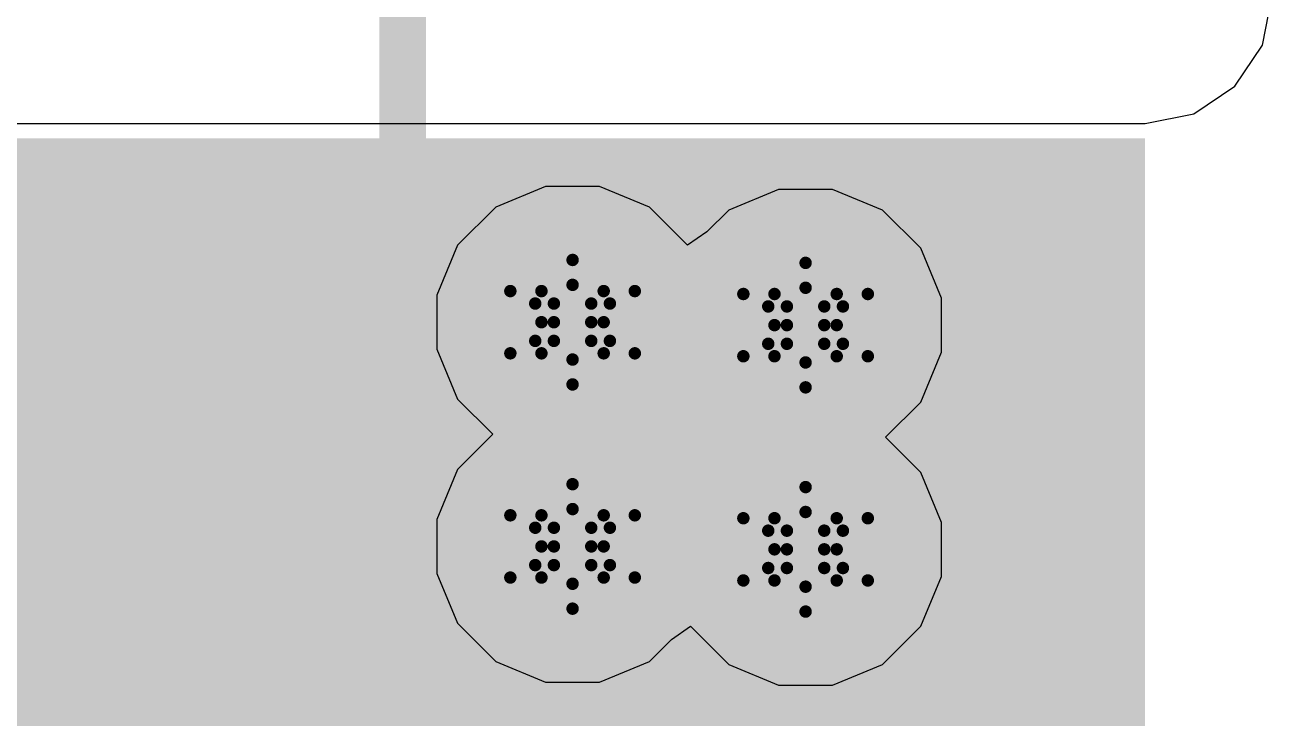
# Model space of a CAD drawing. Header units: inches. Extents: x -5 to 5328, y -4 to 5281.
# Drawn here: x 84.08 to 89.17, y 56.6 to 59.43 of the extents above; entities that cross this region are included whole.
import ezdxf

# ---------------------------------------------------------------- set-up
doc = ezdxf.new("R2010")
doc.units = ezdxf.units.IN
for name, color, linetype in [('Bottom Layer', 5, 'Continuous'), ('Bottom Solder', 6, 'Continuous'), ('Drill Drawing', 1, 'Continuous'), ('Layer 1', 16, 'Continuous'), ('Layer 2', 76, 'Continuous'), ('Top Layer', 1, 'Continuous'), ('Top Overlay', 2, 'Continuous'), ('Top Paste', 8, 'Continuous'), ('Top Solder', 216, 'Continuous'), ('Via Holes', 16, 'Continuous')]:
    doc.layers.add(name, color=color, linetype=linetype)

# ---------------------------------------------------------------- blocks, each defined once
blk = doc.blocks.new('C___1206_187')
at = {"layer": 'Top Layer'}
for points in [[(-2.032, 0.889), (-0.508, 0.889), (-0.508, -0.889), (-2.032, -0.889)], [(0.508, 0.889), (2.032, 0.889), (2.032, -0.889), (0.508, -0.889)]]:
    blk.add_hatch(color=1, dxfattribs=at).paths.add_polyline_path(points)
at = {"layer": 'Top Paste'}
for points in [[(-2.032, 0.889), (-0.508, 0.889), (-0.508, -0.889), (-2.032, -0.889)], [(0.508, 0.889), (2.032, 0.889), (2.032, -0.889), (0.508, -0.889)]]:
    blk.add_hatch(color=8, dxfattribs=at).paths.add_polyline_path(points)
at = {"layer": 'Top Solder'}
for points in [[(-2.1336, 0.9906), (-0.4064, 0.9906), (-0.4064, -0.9906), (-2.1336, -0.9906)], [(0.4064, 0.9906), (2.1336, 0.9906), (2.1336, -0.9906), (0.4064, -0.9906)]]:
    blk.add_hatch(color=216, dxfattribs=at).paths.add_polyline_path(points)
at = {"layer": 'Top Overlay'}
for points in [[(-2.1336, 0.9906, 0.127, 0.127, 0), (-2.1336, -0.9906, 0.127, 0.127, 0)], [(-2.1336, 0.9906, 0.127, 0.127, 0), (-0.6096, 0.9906, 0.127, 0.127, 0)], [(0.6096, 0.9906, 0.127, 0.127, 0), (2.1336, 0.9906, 0.127, 0.127, 0)], [(2.1336, 0.9906, 0.127, 0.127, 0), (2.1336, -0.9906, 0.127, 0.127, 0)], [(-2.1336, -0.9906, 0.127, 0.127, 0), (-0.6096, -0.9906, 0.127, 0.127, 0)], [(0.6096, -0.9906, 0.127, 0.127, 0), (2.1336, -0.9906, 0.127, 0.127, 0)]]:
    blk.add_lwpolyline(points, format="xyseb", dxfattribs=at)
for points in [[(-2.1654, 0.9906, 0.0635, 0.0635, 1), (-2.1019, 0.9906, 0.0635, 0.0635, 1)], [(-2.1654, 0.9906, 0.0635, 0.0635, 1), (-2.1019, 0.9906, 0.0635, 0.0635, 1)], [(-0.6413, 0.9906, 0.0635, 0.0635, 1), (-0.5778, 0.9906, 0.0635, 0.0635, 1)], [(0.5778, 0.9906, 0.0635, 0.0635, 1), (0.6413, 0.9906, 0.0635, 0.0635, 1)], [(2.1019, 0.9906, 0.0635, 0.0635, 1), (2.1654, 0.9906, 0.0635, 0.0635, 1)], [(2.1019, 0.9906, 0.0635, 0.0635, 1), (2.1654, 0.9906, 0.0635, 0.0635, 1)], [(-2.1654, -0.9906, 0.0635, 0.0635, 1), (-2.1019, -0.9906, 0.0635, 0.0635, 1)], [(-2.1654, -0.9906, 0.0635, 0.0635, 1), (-2.1019, -0.9906, 0.0635, 0.0635, 1)], [(-0.6413, -0.9906, 0.0635, 0.0635, 1), (-0.5778, -0.9906, 0.0635, 0.0635, 1)], [(0.5778, -0.9906, 0.0635, 0.0635, 1), (0.6413, -0.9906, 0.0635, 0.0635, 1)], [(2.1019, -0.9906, 0.0635, 0.0635, 1), (2.1654, -0.9906, 0.0635, 0.0635, 1)], [(2.1019, -0.9906, 0.0635, 0.0635, 1), (2.1654, -0.9906, 0.0635, 0.0635, 1)]]:
    blk.add_lwpolyline(points, format="xyseb", close=True, dxfattribs=at)

msp = doc.modelspace()

# ---------------------------------------------------------------- hatches: boundary and pattern name
at = {"layer": 'Bottom Layer'}
h = msp.add_hatch(color=5, dxfattribs=at)
edge = h.paths.add_edge_path()
edge.add_arc((86.3167, 58.2194), 0.3, 0, 360)
h = msp.add_hatch(color=5, dxfattribs=at)
edge = h.paths.add_edge_path()
edge.add_arc((87.2677, 58.2075), 0.3, 0, 360)
h = msp.add_hatch(color=5, dxfattribs=at)
edge = h.paths.add_edge_path()
edge.add_arc((86.3167, 57.3044), 0.3, 0, 360)
h = msp.add_hatch(color=5, dxfattribs=at)
edge = h.paths.add_edge_path()
edge.add_arc((87.2677, 57.2925), 0.3, 0, 360)
at = {"layer": 'Bottom Solder'}
h = msp.add_hatch(color=6, dxfattribs=at)
edge = h.paths.add_edge_path()
edge.add_arc((86.3167, 58.2194), 0.4016, 0, 360)
h = msp.add_hatch(color=6, dxfattribs=at)
edge = h.paths.add_edge_path()
edge.add_arc((87.2677, 58.2075), 0.4016, 0, 360)
h = msp.add_hatch(color=6, dxfattribs=at)
edge = h.paths.add_edge_path()
edge.add_arc((86.3167, 57.3044), 0.4016, 0, 360)
h = msp.add_hatch(color=6, dxfattribs=at)
edge = h.paths.add_edge_path()
edge.add_arc((87.2677, 57.2925), 0.4016, 0, 360)
at = {"layer": 'Layer 1'}
h = msp.add_hatch(color=16, dxfattribs=at)
edge = h.paths.add_edge_path()
edge.add_arc((86.3167, 58.2194), 0.3, 0, 360)
h = msp.add_hatch(color=16, dxfattribs=at)
edge = h.paths.add_edge_path()
edge.add_arc((87.2677, 58.2075), 0.3, 0, 360)
h = msp.add_hatch(color=16, dxfattribs=at)
edge = h.paths.add_edge_path()
edge.add_arc((86.3167, 57.3044), 0.3, 0, 360)
h = msp.add_hatch(color=16, dxfattribs=at)
edge = h.paths.add_edge_path()
edge.add_arc((87.2677, 57.2925), 0.3, 0, 360)
at = {"layer": 'Layer 2'}
h = msp.add_hatch(color=76, dxfattribs=at)
edge = h.paths.add_edge_path()
edge.add_arc((86.3167, 58.2194), 0.3, 0, 360)
h = msp.add_hatch(color=76, dxfattribs=at)
edge = h.paths.add_edge_path()
edge.add_arc((87.2677, 58.2075), 0.3, 0, 360)
h = msp.add_hatch(color=76, dxfattribs=at)
edge = h.paths.add_edge_path()
edge.add_arc((86.3167, 57.3044), 0.3, 0, 360)
h = msp.add_hatch(color=76, dxfattribs=at)
edge = h.paths.add_edge_path()
edge.add_arc((87.2677, 57.2925), 0.3, 0, 360)
at = {"layer": 'Top Layer'}
msp.add_hatch(color=1, dxfattribs=at).paths.add_polyline_path([(77.0992, 54.8522), (88.6535, 54.8522), (88.6535, 58.9691), (77.0992, 58.9691)])
h = msp.add_hatch(color=1, dxfattribs=at)
edge = h.paths.add_edge_path()
edge.add_arc((86.3167, 58.2194), 0.3, 0, 360)
h = msp.add_hatch(color=1, dxfattribs=at)
edge = h.paths.add_edge_path()
edge.add_arc((87.2677, 58.2075), 0.3, 0, 360)
h = msp.add_hatch(color=1, dxfattribs=at)
edge = h.paths.add_edge_path()
edge.add_arc((86.3167, 57.3044), 0.3, 0, 360)
h = msp.add_hatch(color=1, dxfattribs=at)
edge = h.paths.add_edge_path()
edge.add_arc((87.2677, 57.2925), 0.3, 0, 360)
at = {"layer": 'Top Solder'}
h = msp.add_hatch(color=216, dxfattribs=at)
edge = h.paths.add_edge_path()
edge.add_arc((86.3167, 58.2194), 0.4016, 0, 360)
h = msp.add_hatch(color=216, dxfattribs=at)
edge = h.paths.add_edge_path()
edge.add_arc((87.2677, 58.2075), 0.4016, 0, 360)
h = msp.add_hatch(color=216, dxfattribs=at)
edge = h.paths.add_edge_path()
edge.add_arc((86.3167, 57.3044), 0.4016, 0, 360)
h = msp.add_hatch(color=216, dxfattribs=at)
edge = h.paths.add_edge_path()
edge.add_arc((87.2677, 57.2925), 0.4016, 0, 360)
at = {"layer": 'Via Holes'}
h = msp.add_hatch(color=7, dxfattribs=at)
edge = h.paths.add_edge_path()
edge.add_arc((86.3167, 58.2194), 0.15, 0, 360)
h = msp.add_hatch(color=7, dxfattribs=at)
edge = h.paths.add_edge_path()
edge.add_arc((87.2677, 58.2075), 0.15, 0, 360)
h = msp.add_hatch(color=7, dxfattribs=at)
edge = h.paths.add_edge_path()
edge.add_arc((86.3167, 57.3044), 0.15, 0, 360)
h = msp.add_hatch(color=7, dxfattribs=at)
edge = h.paths.add_edge_path()
edge.add_arc((87.2677, 57.2925), 0.15, 0, 360)

# ---------------------------------------------------------------- linework, layer by layer
at = {"layer": 'Bottom Layer'}
for p, q in [((86.2065, 58.7734), (86.0029, 58.6891)), ((86.4269, 58.7734), (86.2065, 58.7734)), ((86.6305, 58.6891), (86.4269, 58.7734)), ((87.1575, 58.7615), (86.9539, 58.6771)), ((87.3779, 58.7615), (87.1575, 58.7615)), ((87.5815, 58.6771), (87.3779, 58.7615)), ((86.0029, 58.6891), (85.847, 58.5332)), ((86.7863, 58.5332), (86.6305, 58.6891)), ((86.9539, 58.6771), (86.8646, 58.5878)), ((87.7374, 58.5213), (87.5815, 58.6771)), ((86.8646, 58.5878), (86.7863, 58.5332)), ((85.847, 58.5332), (85.7627, 58.3296)), ((87.8217, 58.3177), (87.7374, 58.5213)), ((85.7627, 58.3296), (85.7627, 58.1092)), ((87.8217, 58.0973), (87.8217, 58.3177)), ((85.7627, 58.1092), (85.847, 57.9056)), ((87.7374, 57.8937), (87.8217, 58.0973)), ((85.847, 57.9056), (85.9907, 57.7619)), ((87.5937, 57.75), (87.7374, 57.8937)), ((85.9907, 57.7619), (85.847, 57.6182)), ((87.7374, 57.6063), (87.5937, 57.75)), ((85.847, 57.6182), (85.7627, 57.4146)), ((87.8217, 57.4027), (87.7374, 57.6063)), ((85.7627, 57.4146), (85.7627, 57.1942)), ((87.8217, 57.1823), (87.8217, 57.4027)), ((85.7627, 57.1942), (85.847, 56.9906)), ((87.7374, 56.9787), (87.8217, 57.1823)), ((85.847, 56.9906), (86.0029, 56.8347)), ((86.7199, 56.9241), (86.7981, 56.9787)), ((86.7981, 56.9787), (86.9539, 56.8228)), ((87.5815, 56.8228), (87.7374, 56.9787)), ((86.6305, 56.8347), (86.7199, 56.9241)), ((86.0029, 56.8347), (86.2065, 56.7504)), ((86.4269, 56.7504), (86.6305, 56.8347)), ((86.9539, 56.8228), (87.1575, 56.7385)), ((87.3779, 56.7385), (87.5815, 56.8228)), ((86.2065, 56.7504), (86.4269, 56.7504)), ((87.1575, 56.7385), (87.3779, 56.7385))]:
    msp.add_line(p, q, dxfattribs=at)
at = {"layer": 'Drill Drawing'}
for points in [[(86.1897, 58.3464, 0.0508, 0.0508, 0), (86.3167, 58.4734, 0.0508, 0.0508, 0)], [(86.3167, 58.4734, 0.0508, 0.0508, 0), (86.4437, 58.3464, 0.0508, 0.0508, 0)], [(87.1407, 58.3345, 0.0508, 0.0508, 0), (87.2677, 58.4615, 0.0508, 0.0508, 0)], [(87.2677, 58.4615, 0.0508, 0.0508, 0), (87.3947, 58.3345, 0.0508, 0.0508, 0)], [(86.2405, 58.2956, 0.0508, 0.0508, 0), (86.3167, 58.3718, 0.0508, 0.0508, 0)], [(86.3167, 58.3718, 0.0508, 0.0508, 0), (86.3929, 58.2956, 0.0508, 0.0508, 0)], [(87.1915, 58.2837, 0.0508, 0.0508, 0), (87.2677, 58.3599, 0.0508, 0.0508, 0)], [(87.2677, 58.3599, 0.0508, 0.0508, 0), (87.3439, 58.2837, 0.0508, 0.0508, 0)], [(86.0627, 58.3464, 0.0508, 0.0508, 0), (86.1897, 58.2194, 0.0508, 0.0508, 0)], [(86.0627, 58.3464, 0.0508, 0.0508, 0), (86.1897, 58.3464, 0.0508, 0.0508, 0)], [(86.4437, 58.3464, 0.0508, 0.0508, 0), (86.5707, 58.3464, 0.0508, 0.0508, 0)], [(86.4437, 58.2194, 0.0508, 0.0508, 0), (86.5707, 58.3464, 0.0508, 0.0508, 0)], [(87.0137, 58.3345, 0.0508, 0.0508, 0), (87.1407, 58.2075, 0.0508, 0.0508, 0)], [(87.0137, 58.3345, 0.0508, 0.0508, 0), (87.1407, 58.3345, 0.0508, 0.0508, 0)], [(87.3947, 58.3345, 0.0508, 0.0508, 0), (87.5217, 58.3345, 0.0508, 0.0508, 0)], [(87.3947, 58.2075, 0.0508, 0.0508, 0), (87.5217, 58.3345, 0.0508, 0.0508, 0)], [(86.1643, 58.2956, 0.0508, 0.0508, 0), (86.2405, 58.2194, 0.0508, 0.0508, 0)], [(86.1643, 58.2956, 0.0508, 0.0508, 0), (86.2405, 58.2956, 0.0508, 0.0508, 0)], [(86.3929, 58.2956, 0.0508, 0.0508, 0), (86.4691, 58.2956, 0.0508, 0.0508, 0)], [(86.3929, 58.2194, 0.0508, 0.0508, 0), (86.4691, 58.2956, 0.0508, 0.0508, 0)], [(87.1153, 58.2837, 0.0508, 0.0508, 0), (87.1915, 58.2075, 0.0508, 0.0508, 0)], [(87.1153, 58.2837, 0.0508, 0.0508, 0), (87.1915, 58.2837, 0.0508, 0.0508, 0)], [(87.3439, 58.2837, 0.0508, 0.0508, 0), (87.4201, 58.2837, 0.0508, 0.0508, 0)], [(87.3439, 58.2075, 0.0508, 0.0508, 0), (87.4201, 58.2837, 0.0508, 0.0508, 0)], [(86.0627, 58.0924, 0.0508, 0.0508, 0), (86.1897, 58.2194, 0.0508, 0.0508, 0)], [(86.1643, 58.1432, 0.0508, 0.0508, 0), (86.2405, 58.2194, 0.0508, 0.0508, 0)], [(86.3929, 58.2194, 0.0508, 0.0508, 0), (86.4691, 58.1432, 0.0508, 0.0508, 0)], [(86.4437, 58.2194, 0.0508, 0.0508, 0), (86.5707, 58.0924, 0.0508, 0.0508, 0)], [(87.0137, 58.0805, 0.0508, 0.0508, 0), (87.1407, 58.2075, 0.0508, 0.0508, 0)], [(87.1153, 58.1313, 0.0508, 0.0508, 0), (87.1915, 58.2075, 0.0508, 0.0508, 0)], [(87.3439, 58.2075, 0.0508, 0.0508, 0), (87.4201, 58.1313, 0.0508, 0.0508, 0)], [(87.3947, 58.2075, 0.0508, 0.0508, 0), (87.5217, 58.0805, 0.0508, 0.0508, 0)], [(86.1643, 58.1432, 0.0508, 0.0508, 0), (86.2405, 58.1432, 0.0508, 0.0508, 0)], [(86.2405, 58.1432, 0.0508, 0.0508, 0), (86.3167, 58.067, 0.0508, 0.0508, 0)], [(86.3167, 58.067, 0.0508, 0.0508, 0), (86.3929, 58.1432, 0.0508, 0.0508, 0)], [(86.3929, 58.1432, 0.0508, 0.0508, 0), (86.4691, 58.1432, 0.0508, 0.0508, 0)], [(87.1153, 58.1313, 0.0508, 0.0508, 0), (87.1915, 58.1313, 0.0508, 0.0508, 0)], [(87.1915, 58.1313, 0.0508, 0.0508, 0), (87.2677, 58.0551, 0.0508, 0.0508, 0)], [(87.2677, 58.0551, 0.0508, 0.0508, 0), (87.3439, 58.1313, 0.0508, 0.0508, 0)], [(87.3439, 58.1313, 0.0508, 0.0508, 0), (87.4201, 58.1313, 0.0508, 0.0508, 0)], [(86.0627, 58.0924, 0.0508, 0.0508, 0), (86.1897, 58.0924, 0.0508, 0.0508, 0)], [(86.1897, 58.0924, 0.0508, 0.0508, 0), (86.3167, 57.9654, 0.0508, 0.0508, 0)], [(86.3167, 57.9654, 0.0508, 0.0508, 0), (86.4437, 58.0924, 0.0508, 0.0508, 0)], [(86.4437, 58.0924, 0.0508, 0.0508, 0), (86.5707, 58.0924, 0.0508, 0.0508, 0)], [(87.0137, 58.0805, 0.0508, 0.0508, 0), (87.1407, 58.0805, 0.0508, 0.0508, 0)], [(87.1407, 58.0805, 0.0508, 0.0508, 0), (87.2677, 57.9535, 0.0508, 0.0508, 0)], [(87.2677, 57.9535, 0.0508, 0.0508, 0), (87.3947, 58.0805, 0.0508, 0.0508, 0)], [(87.3947, 58.0805, 0.0508, 0.0508, 0), (87.5217, 58.0805, 0.0508, 0.0508, 0)], [(86.1897, 57.4314, 0.0508, 0.0508, 0), (86.3167, 57.5584, 0.0508, 0.0508, 0)], [(86.3167, 57.5584, 0.0508, 0.0508, 0), (86.4437, 57.4314, 0.0508, 0.0508, 0)], [(87.1407, 57.4195, 0.0508, 0.0508, 0), (87.2677, 57.5465, 0.0508, 0.0508, 0)], [(87.2677, 57.5465, 0.0508, 0.0508, 0), (87.3947, 57.4195, 0.0508, 0.0508, 0)], [(86.2405, 57.3806, 0.0508, 0.0508, 0), (86.3167, 57.4568, 0.0508, 0.0508, 0)], [(86.3167, 57.4568, 0.0508, 0.0508, 0), (86.3929, 57.3806, 0.0508, 0.0508, 0)], [(87.1915, 57.3687, 0.0508, 0.0508, 0), (87.2677, 57.4449, 0.0508, 0.0508, 0)], [(87.2677, 57.4449, 0.0508, 0.0508, 0), (87.3439, 57.3687, 0.0508, 0.0508, 0)], [(86.0627, 57.4314, 0.0508, 0.0508, 0), (86.1897, 57.3044, 0.0508, 0.0508, 0)], [(86.0627, 57.4314, 0.0508, 0.0508, 0), (86.1897, 57.4314, 0.0508, 0.0508, 0)], [(86.4437, 57.4314, 0.0508, 0.0508, 0), (86.5707, 57.4314, 0.0508, 0.0508, 0)], [(86.4437, 57.3044, 0.0508, 0.0508, 0), (86.5707, 57.4314, 0.0508, 0.0508, 0)], [(87.0137, 57.4195, 0.0508, 0.0508, 0), (87.1407, 57.2925, 0.0508, 0.0508, 0)], [(87.0137, 57.4195, 0.0508, 0.0508, 0), (87.1407, 57.4195, 0.0508, 0.0508, 0)], [(87.3947, 57.4195, 0.0508, 0.0508, 0), (87.5217, 57.4195, 0.0508, 0.0508, 0)], [(87.3947, 57.2925, 0.0508, 0.0508, 0), (87.5217, 57.4195, 0.0508, 0.0508, 0)], [(86.1643, 57.3806, 0.0508, 0.0508, 0), (86.2405, 57.3044, 0.0508, 0.0508, 0)], [(86.1643, 57.3806, 0.0508, 0.0508, 0), (86.2405, 57.3806, 0.0508, 0.0508, 0)], [(86.3929, 57.3806, 0.0508, 0.0508, 0), (86.4691, 57.3806, 0.0508, 0.0508, 0)], [(86.3929, 57.3044, 0.0508, 0.0508, 0), (86.4691, 57.3806, 0.0508, 0.0508, 0)], [(87.1153, 57.3687, 0.0508, 0.0508, 0), (87.1915, 57.2925, 0.0508, 0.0508, 0)], [(87.1153, 57.3687, 0.0508, 0.0508, 0), (87.1915, 57.3687, 0.0508, 0.0508, 0)], [(87.3439, 57.3687, 0.0508, 0.0508, 0), (87.4201, 57.3687, 0.0508, 0.0508, 0)], [(87.3439, 57.2925, 0.0508, 0.0508, 0), (87.4201, 57.3687, 0.0508, 0.0508, 0)], [(86.0627, 57.1774, 0.0508, 0.0508, 0), (86.1897, 57.3044, 0.0508, 0.0508, 0)], [(86.1643, 57.2282, 0.0508, 0.0508, 0), (86.2405, 57.3044, 0.0508, 0.0508, 0)], [(86.3929, 57.3044, 0.0508, 0.0508, 0), (86.4691, 57.2282, 0.0508, 0.0508, 0)], [(86.4437, 57.3044, 0.0508, 0.0508, 0), (86.5707, 57.1774, 0.0508, 0.0508, 0)], [(87.0137, 57.1655, 0.0508, 0.0508, 0), (87.1407, 57.2925, 0.0508, 0.0508, 0)], [(87.1153, 57.2163, 0.0508, 0.0508, 0), (87.1915, 57.2925, 0.0508, 0.0508, 0)], [(87.3439, 57.2925, 0.0508, 0.0508, 0), (87.4201, 57.2163, 0.0508, 0.0508, 0)], [(87.3947, 57.2925, 0.0508, 0.0508, 0), (87.5217, 57.1655, 0.0508, 0.0508, 0)], [(86.1643, 57.2282, 0.0508, 0.0508, 0), (86.2405, 57.2282, 0.0508, 0.0508, 0)], [(86.2405, 57.2282, 0.0508, 0.0508, 0), (86.3167, 57.152, 0.0508, 0.0508, 0)], [(86.3167, 57.152, 0.0508, 0.0508, 0), (86.3929, 57.2282, 0.0508, 0.0508, 0)], [(86.3929, 57.2282, 0.0508, 0.0508, 0), (86.4691, 57.2282, 0.0508, 0.0508, 0)], [(87.1153, 57.2163, 0.0508, 0.0508, 0), (87.1915, 57.2163, 0.0508, 0.0508, 0)], [(87.1915, 57.2163, 0.0508, 0.0508, 0), (87.2677, 57.1401, 0.0508, 0.0508, 0)], [(87.2677, 57.1401, 0.0508, 0.0508, 0), (87.3439, 57.2163, 0.0508, 0.0508, 0)], [(87.3439, 57.2163, 0.0508, 0.0508, 0), (87.4201, 57.2163, 0.0508, 0.0508, 0)], [(86.0627, 57.1774, 0.0508, 0.0508, 0), (86.1897, 57.1774, 0.0508, 0.0508, 0)], [(86.1897, 57.1774, 0.0508, 0.0508, 0), (86.3167, 57.0504, 0.0508, 0.0508, 0)], [(86.3167, 57.0504, 0.0508, 0.0508, 0), (86.4437, 57.1774, 0.0508, 0.0508, 0)], [(86.4437, 57.1774, 0.0508, 0.0508, 0), (86.5707, 57.1774, 0.0508, 0.0508, 0)], [(87.0137, 57.1655, 0.0508, 0.0508, 0), (87.1407, 57.1655, 0.0508, 0.0508, 0)], [(87.1407, 57.1655, 0.0508, 0.0508, 0), (87.2677, 57.0385, 0.0508, 0.0508, 0)], [(87.2677, 57.0385, 0.0508, 0.0508, 0), (87.3947, 57.1655, 0.0508, 0.0508, 0)], [(87.3947, 57.1655, 0.0508, 0.0508, 0), (87.5217, 57.1655, 0.0508, 0.0508, 0)]]:
    msp.add_lwpolyline(points, format="xyseb", dxfattribs=at)
for points in [[(86.304, 58.4734, 0.0254, 0.0254, 1), (86.3294, 58.4734, 0.0254, 0.0254, 1)], [(86.304, 58.4734, 0.0254, 0.0254, 1), (86.3294, 58.4734, 0.0254, 0.0254, 1)], [(87.255, 58.4615, 0.0254, 0.0254, 1), (87.2804, 58.4615, 0.0254, 0.0254, 1)], [(87.255, 58.4615, 0.0254, 0.0254, 1), (87.2804, 58.4615, 0.0254, 0.0254, 1)], [(86.304, 58.3718, 0.0254, 0.0254, 1), (86.3294, 58.3718, 0.0254, 0.0254, 1)], [(86.304, 58.3718, 0.0254, 0.0254, 1), (86.3294, 58.3718, 0.0254, 0.0254, 1)], [(87.255, 58.3599, 0.0254, 0.0254, 1), (87.2804, 58.3599, 0.0254, 0.0254, 1)], [(87.255, 58.3599, 0.0254, 0.0254, 1), (87.2804, 58.3599, 0.0254, 0.0254, 1)], [(86.05, 58.3464, 0.0254, 0.0254, 1), (86.0754, 58.3464, 0.0254, 0.0254, 1)], [(86.05, 58.3464, 0.0254, 0.0254, 1), (86.0754, 58.3464, 0.0254, 0.0254, 1)], [(86.177, 58.3464, 0.0254, 0.0254, 1), (86.2024, 58.3464, 0.0254, 0.0254, 1)], [(86.177, 58.3464, 0.0254, 0.0254, 1), (86.2024, 58.3464, 0.0254, 0.0254, 1)], [(86.431, 58.3464, 0.0254, 0.0254, 1), (86.4564, 58.3464, 0.0254, 0.0254, 1)], [(86.431, 58.3464, 0.0254, 0.0254, 1), (86.4564, 58.3464, 0.0254, 0.0254, 1)], [(86.558, 58.3464, 0.0254, 0.0254, 1), (86.5834, 58.3464, 0.0254, 0.0254, 1)], [(86.558, 58.3464, 0.0254, 0.0254, 1), (86.5834, 58.3464, 0.0254, 0.0254, 1)], [(87.001, 58.3345, 0.0254, 0.0254, 1), (87.0264, 58.3345, 0.0254, 0.0254, 1)], [(87.001, 58.3345, 0.0254, 0.0254, 1), (87.0264, 58.3345, 0.0254, 0.0254, 1)], [(87.128, 58.3345, 0.0254, 0.0254, 1), (87.1534, 58.3345, 0.0254, 0.0254, 1)], [(87.128, 58.3345, 0.0254, 0.0254, 1), (87.1534, 58.3345, 0.0254, 0.0254, 1)], [(87.382, 58.3345, 0.0254, 0.0254, 1), (87.4074, 58.3345, 0.0254, 0.0254, 1)], [(87.382, 58.3345, 0.0254, 0.0254, 1), (87.4074, 58.3345, 0.0254, 0.0254, 1)], [(87.509, 58.3345, 0.0254, 0.0254, 1), (87.5344, 58.3345, 0.0254, 0.0254, 1)], [(87.509, 58.3345, 0.0254, 0.0254, 1), (87.5344, 58.3345, 0.0254, 0.0254, 1)], [(86.1516, 58.2956, 0.0254, 0.0254, 1), (86.177, 58.2956, 0.0254, 0.0254, 1)], [(86.1516, 58.2956, 0.0254, 0.0254, 1), (86.177, 58.2956, 0.0254, 0.0254, 1)], [(86.2278, 58.2956, 0.0254, 0.0254, 1), (86.2532, 58.2956, 0.0254, 0.0254, 1)], [(86.2278, 58.2956, 0.0254, 0.0254, 1), (86.2532, 58.2956, 0.0254, 0.0254, 1)], [(86.3802, 58.2956, 0.0254, 0.0254, 1), (86.4056, 58.2956, 0.0254, 0.0254, 1)], [(86.3802, 58.2956, 0.0254, 0.0254, 1), (86.4056, 58.2956, 0.0254, 0.0254, 1)], [(86.4564, 58.2956, 0.0254, 0.0254, 1), (86.4818, 58.2956, 0.0254, 0.0254, 1)], [(86.4564, 58.2956, 0.0254, 0.0254, 1), (86.4818, 58.2956, 0.0254, 0.0254, 1)], [(87.1026, 58.2837, 0.0254, 0.0254, 1), (87.128, 58.2837, 0.0254, 0.0254, 1)], [(87.1026, 58.2837, 0.0254, 0.0254, 1), (87.128, 58.2837, 0.0254, 0.0254, 1)], [(87.1788, 58.2837, 0.0254, 0.0254, 1), (87.2042, 58.2837, 0.0254, 0.0254, 1)], [(87.1788, 58.2837, 0.0254, 0.0254, 1), (87.2042, 58.2837, 0.0254, 0.0254, 1)], [(87.3312, 58.2837, 0.0254, 0.0254, 1), (87.3566, 58.2837, 0.0254, 0.0254, 1)], [(87.3312, 58.2837, 0.0254, 0.0254, 1), (87.3566, 58.2837, 0.0254, 0.0254, 1)], [(87.4074, 58.2837, 0.0254, 0.0254, 1), (87.4328, 58.2837, 0.0254, 0.0254, 1)], [(87.4074, 58.2837, 0.0254, 0.0254, 1), (87.4328, 58.2837, 0.0254, 0.0254, 1)], [(86.177, 58.2194, 0.0254, 0.0254, 1), (86.2024, 58.2194, 0.0254, 0.0254, 1)], [(86.177, 58.2194, 0.0254, 0.0254, 1), (86.2024, 58.2194, 0.0254, 0.0254, 1)], [(86.2278, 58.2194, 0.0254, 0.0254, 1), (86.2532, 58.2194, 0.0254, 0.0254, 1)], [(86.2278, 58.2194, 0.0254, 0.0254, 1), (86.2532, 58.2194, 0.0254, 0.0254, 1)], [(86.3802, 58.2194, 0.0254, 0.0254, 1), (86.4056, 58.2194, 0.0254, 0.0254, 1)], [(86.3802, 58.2194, 0.0254, 0.0254, 1), (86.4056, 58.2194, 0.0254, 0.0254, 1)], [(86.431, 58.2194, 0.0254, 0.0254, 1), (86.4564, 58.2194, 0.0254, 0.0254, 1)], [(86.431, 58.2194, 0.0254, 0.0254, 1), (86.4564, 58.2194, 0.0254, 0.0254, 1)], [(87.128, 58.2075, 0.0254, 0.0254, 1), (87.1534, 58.2075, 0.0254, 0.0254, 1)], [(87.128, 58.2075, 0.0254, 0.0254, 1), (87.1534, 58.2075, 0.0254, 0.0254, 1)], [(87.1788, 58.2075, 0.0254, 0.0254, 1), (87.2042, 58.2075, 0.0254, 0.0254, 1)], [(87.1788, 58.2075, 0.0254, 0.0254, 1), (87.2042, 58.2075, 0.0254, 0.0254, 1)], [(87.3312, 58.2075, 0.0254, 0.0254, 1), (87.3566, 58.2075, 0.0254, 0.0254, 1)], [(87.3312, 58.2075, 0.0254, 0.0254, 1), (87.3566, 58.2075, 0.0254, 0.0254, 1)], [(87.382, 58.2075, 0.0254, 0.0254, 1), (87.4074, 58.2075, 0.0254, 0.0254, 1)], [(87.382, 58.2075, 0.0254, 0.0254, 1), (87.4074, 58.2075, 0.0254, 0.0254, 1)], [(86.1516, 58.1432, 0.0254, 0.0254, 1), (86.177, 58.1432, 0.0254, 0.0254, 1)], [(86.1516, 58.1432, 0.0254, 0.0254, 1), (86.177, 58.1432, 0.0254, 0.0254, 1)], [(86.2278, 58.1432, 0.0254, 0.0254, 1), (86.2532, 58.1432, 0.0254, 0.0254, 1)], [(86.2278, 58.1432, 0.0254, 0.0254, 1), (86.2532, 58.1432, 0.0254, 0.0254, 1)], [(86.3802, 58.1432, 0.0254, 0.0254, 1), (86.4056, 58.1432, 0.0254, 0.0254, 1)], [(86.3802, 58.1432, 0.0254, 0.0254, 1), (86.4056, 58.1432, 0.0254, 0.0254, 1)], [(86.4564, 58.1432, 0.0254, 0.0254, 1), (86.4818, 58.1432, 0.0254, 0.0254, 1)], [(86.4564, 58.1432, 0.0254, 0.0254, 1), (86.4818, 58.1432, 0.0254, 0.0254, 1)], [(87.1026, 58.1313, 0.0254, 0.0254, 1), (87.128, 58.1313, 0.0254, 0.0254, 1)], [(87.1026, 58.1313, 0.0254, 0.0254, 1), (87.128, 58.1313, 0.0254, 0.0254, 1)], [(87.1788, 58.1313, 0.0254, 0.0254, 1), (87.2042, 58.1313, 0.0254, 0.0254, 1)], [(87.1788, 58.1313, 0.0254, 0.0254, 1), (87.2042, 58.1313, 0.0254, 0.0254, 1)], [(87.3312, 58.1313, 0.0254, 0.0254, 1), (87.3566, 58.1313, 0.0254, 0.0254, 1)], [(87.3312, 58.1313, 0.0254, 0.0254, 1), (87.3566, 58.1313, 0.0254, 0.0254, 1)], [(87.4074, 58.1313, 0.0254, 0.0254, 1), (87.4328, 58.1313, 0.0254, 0.0254, 1)], [(87.4074, 58.1313, 0.0254, 0.0254, 1), (87.4328, 58.1313, 0.0254, 0.0254, 1)], [(86.05, 58.0924, 0.0254, 0.0254, 1), (86.0754, 58.0924, 0.0254, 0.0254, 1)], [(86.05, 58.0924, 0.0254, 0.0254, 1), (86.0754, 58.0924, 0.0254, 0.0254, 1)], [(86.177, 58.0924, 0.0254, 0.0254, 1), (86.2024, 58.0924, 0.0254, 0.0254, 1)], [(86.177, 58.0924, 0.0254, 0.0254, 1), (86.2024, 58.0924, 0.0254, 0.0254, 1)], [(86.304, 58.067, 0.0254, 0.0254, 1), (86.3294, 58.067, 0.0254, 0.0254, 1)], [(86.304, 58.067, 0.0254, 0.0254, 1), (86.3294, 58.067, 0.0254, 0.0254, 1)], [(86.431, 58.0924, 0.0254, 0.0254, 1), (86.4564, 58.0924, 0.0254, 0.0254, 1)], [(86.431, 58.0924, 0.0254, 0.0254, 1), (86.4564, 58.0924, 0.0254, 0.0254, 1)], [(86.558, 58.0924, 0.0254, 0.0254, 1), (86.5834, 58.0924, 0.0254, 0.0254, 1)], [(86.558, 58.0924, 0.0254, 0.0254, 1), (86.5834, 58.0924, 0.0254, 0.0254, 1)], [(87.001, 58.0805, 0.0254, 0.0254, 1), (87.0264, 58.0805, 0.0254, 0.0254, 1)], [(87.001, 58.0805, 0.0254, 0.0254, 1), (87.0264, 58.0805, 0.0254, 0.0254, 1)], [(87.128, 58.0805, 0.0254, 0.0254, 1), (87.1534, 58.0805, 0.0254, 0.0254, 1)], [(87.128, 58.0805, 0.0254, 0.0254, 1), (87.1534, 58.0805, 0.0254, 0.0254, 1)], [(87.255, 58.0551, 0.0254, 0.0254, 1), (87.2804, 58.0551, 0.0254, 0.0254, 1)], [(87.255, 58.0551, 0.0254, 0.0254, 1), (87.2804, 58.0551, 0.0254, 0.0254, 1)], [(87.382, 58.0805, 0.0254, 0.0254, 1), (87.4074, 58.0805, 0.0254, 0.0254, 1)], [(87.382, 58.0805, 0.0254, 0.0254, 1), (87.4074, 58.0805, 0.0254, 0.0254, 1)], [(87.509, 58.0805, 0.0254, 0.0254, 1), (87.5344, 58.0805, 0.0254, 0.0254, 1)], [(87.509, 58.0805, 0.0254, 0.0254, 1), (87.5344, 58.0805, 0.0254, 0.0254, 1)], [(86.304, 57.9654, 0.0254, 0.0254, 1), (86.3294, 57.9654, 0.0254, 0.0254, 1)], [(86.304, 57.9654, 0.0254, 0.0254, 1), (86.3294, 57.9654, 0.0254, 0.0254, 1)], [(87.255, 57.9535, 0.0254, 0.0254, 1), (87.2804, 57.9535, 0.0254, 0.0254, 1)], [(87.255, 57.9535, 0.0254, 0.0254, 1), (87.2804, 57.9535, 0.0254, 0.0254, 1)], [(86.304, 57.5584, 0.0254, 0.0254, 1), (86.3294, 57.5584, 0.0254, 0.0254, 1)], [(86.304, 57.5584, 0.0254, 0.0254, 1), (86.3294, 57.5584, 0.0254, 0.0254, 1)], [(87.255, 57.5465, 0.0254, 0.0254, 1), (87.2804, 57.5465, 0.0254, 0.0254, 1)], [(87.255, 57.5465, 0.0254, 0.0254, 1), (87.2804, 57.5465, 0.0254, 0.0254, 1)], [(86.304, 57.4568, 0.0254, 0.0254, 1), (86.3294, 57.4568, 0.0254, 0.0254, 1)], [(86.304, 57.4568, 0.0254, 0.0254, 1), (86.3294, 57.4568, 0.0254, 0.0254, 1)], [(87.255, 57.4449, 0.0254, 0.0254, 1), (87.2804, 57.4449, 0.0254, 0.0254, 1)], [(87.255, 57.4449, 0.0254, 0.0254, 1), (87.2804, 57.4449, 0.0254, 0.0254, 1)], [(86.05, 57.4314, 0.0254, 0.0254, 1), (86.0754, 57.4314, 0.0254, 0.0254, 1)], [(86.05, 57.4314, 0.0254, 0.0254, 1), (86.0754, 57.4314, 0.0254, 0.0254, 1)], [(86.177, 57.4314, 0.0254, 0.0254, 1), (86.2024, 57.4314, 0.0254, 0.0254, 1)], [(86.177, 57.4314, 0.0254, 0.0254, 1), (86.2024, 57.4314, 0.0254, 0.0254, 1)], [(86.431, 57.4314, 0.0254, 0.0254, 1), (86.4564, 57.4314, 0.0254, 0.0254, 1)], [(86.431, 57.4314, 0.0254, 0.0254, 1), (86.4564, 57.4314, 0.0254, 0.0254, 1)], [(86.558, 57.4314, 0.0254, 0.0254, 1), (86.5834, 57.4314, 0.0254, 0.0254, 1)], [(86.558, 57.4314, 0.0254, 0.0254, 1), (86.5834, 57.4314, 0.0254, 0.0254, 1)], [(87.001, 57.4195, 0.0254, 0.0254, 1), (87.0264, 57.4195, 0.0254, 0.0254, 1)], [(87.001, 57.4195, 0.0254, 0.0254, 1), (87.0264, 57.4195, 0.0254, 0.0254, 1)], [(87.128, 57.4195, 0.0254, 0.0254, 1), (87.1534, 57.4195, 0.0254, 0.0254, 1)], [(87.128, 57.4195, 0.0254, 0.0254, 1), (87.1534, 57.4195, 0.0254, 0.0254, 1)], [(87.382, 57.4195, 0.0254, 0.0254, 1), (87.4074, 57.4195, 0.0254, 0.0254, 1)], [(87.382, 57.4195, 0.0254, 0.0254, 1), (87.4074, 57.4195, 0.0254, 0.0254, 1)], [(87.509, 57.4195, 0.0254, 0.0254, 1), (87.5344, 57.4195, 0.0254, 0.0254, 1)], [(87.509, 57.4195, 0.0254, 0.0254, 1), (87.5344, 57.4195, 0.0254, 0.0254, 1)], [(86.1516, 57.3806, 0.0254, 0.0254, 1), (86.177, 57.3806, 0.0254, 0.0254, 1)], [(86.1516, 57.3806, 0.0254, 0.0254, 1), (86.177, 57.3806, 0.0254, 0.0254, 1)], [(86.2278, 57.3806, 0.0254, 0.0254, 1), (86.2532, 57.3806, 0.0254, 0.0254, 1)], [(86.2278, 57.3806, 0.0254, 0.0254, 1), (86.2532, 57.3806, 0.0254, 0.0254, 1)], [(86.3802, 57.3806, 0.0254, 0.0254, 1), (86.4056, 57.3806, 0.0254, 0.0254, 1)], [(86.3802, 57.3806, 0.0254, 0.0254, 1), (86.4056, 57.3806, 0.0254, 0.0254, 1)], [(86.4564, 57.3806, 0.0254, 0.0254, 1), (86.4818, 57.3806, 0.0254, 0.0254, 1)], [(86.4564, 57.3806, 0.0254, 0.0254, 1), (86.4818, 57.3806, 0.0254, 0.0254, 1)], [(87.1026, 57.3687, 0.0254, 0.0254, 1), (87.128, 57.3687, 0.0254, 0.0254, 1)], [(87.1026, 57.3687, 0.0254, 0.0254, 1), (87.128, 57.3687, 0.0254, 0.0254, 1)], [(87.1788, 57.3687, 0.0254, 0.0254, 1), (87.2042, 57.3687, 0.0254, 0.0254, 1)], [(87.1788, 57.3687, 0.0254, 0.0254, 1), (87.2042, 57.3687, 0.0254, 0.0254, 1)], [(87.3312, 57.3687, 0.0254, 0.0254, 1), (87.3566, 57.3687, 0.0254, 0.0254, 1)], [(87.3312, 57.3687, 0.0254, 0.0254, 1), (87.3566, 57.3687, 0.0254, 0.0254, 1)], [(87.4074, 57.3687, 0.0254, 0.0254, 1), (87.4328, 57.3687, 0.0254, 0.0254, 1)], [(87.4074, 57.3687, 0.0254, 0.0254, 1), (87.4328, 57.3687, 0.0254, 0.0254, 1)], [(86.177, 57.3044, 0.0254, 0.0254, 1), (86.2024, 57.3044, 0.0254, 0.0254, 1)], [(86.177, 57.3044, 0.0254, 0.0254, 1), (86.2024, 57.3044, 0.0254, 0.0254, 1)], [(86.2278, 57.3044, 0.0254, 0.0254, 1), (86.2532, 57.3044, 0.0254, 0.0254, 1)], [(86.2278, 57.3044, 0.0254, 0.0254, 1), (86.2532, 57.3044, 0.0254, 0.0254, 1)], [(86.3802, 57.3044, 0.0254, 0.0254, 1), (86.4056, 57.3044, 0.0254, 0.0254, 1)], [(86.3802, 57.3044, 0.0254, 0.0254, 1), (86.4056, 57.3044, 0.0254, 0.0254, 1)], [(86.431, 57.3044, 0.0254, 0.0254, 1), (86.4564, 57.3044, 0.0254, 0.0254, 1)], [(86.431, 57.3044, 0.0254, 0.0254, 1), (86.4564, 57.3044, 0.0254, 0.0254, 1)], [(87.128, 57.2925, 0.0254, 0.0254, 1), (87.1534, 57.2925, 0.0254, 0.0254, 1)], [(87.128, 57.2925, 0.0254, 0.0254, 1), (87.1534, 57.2925, 0.0254, 0.0254, 1)], [(87.1788, 57.2925, 0.0254, 0.0254, 1), (87.2042, 57.2925, 0.0254, 0.0254, 1)], [(87.1788, 57.2925, 0.0254, 0.0254, 1), (87.2042, 57.2925, 0.0254, 0.0254, 1)], [(87.3312, 57.2925, 0.0254, 0.0254, 1), (87.3566, 57.2925, 0.0254, 0.0254, 1)], [(87.3312, 57.2925, 0.0254, 0.0254, 1), (87.3566, 57.2925, 0.0254, 0.0254, 1)], [(87.382, 57.2925, 0.0254, 0.0254, 1), (87.4074, 57.2925, 0.0254, 0.0254, 1)], [(87.382, 57.2925, 0.0254, 0.0254, 1), (87.4074, 57.2925, 0.0254, 0.0254, 1)], [(86.1516, 57.2282, 0.0254, 0.0254, 1), (86.177, 57.2282, 0.0254, 0.0254, 1)], [(86.1516, 57.2282, 0.0254, 0.0254, 1), (86.177, 57.2282, 0.0254, 0.0254, 1)], [(86.2278, 57.2282, 0.0254, 0.0254, 1), (86.2532, 57.2282, 0.0254, 0.0254, 1)], [(86.2278, 57.2282, 0.0254, 0.0254, 1), (86.2532, 57.2282, 0.0254, 0.0254, 1)], [(86.3802, 57.2282, 0.0254, 0.0254, 1), (86.4056, 57.2282, 0.0254, 0.0254, 1)], [(86.3802, 57.2282, 0.0254, 0.0254, 1), (86.4056, 57.2282, 0.0254, 0.0254, 1)], [(86.4564, 57.2282, 0.0254, 0.0254, 1), (86.4818, 57.2282, 0.0254, 0.0254, 1)], [(86.4564, 57.2282, 0.0254, 0.0254, 1), (86.4818, 57.2282, 0.0254, 0.0254, 1)], [(87.1026, 57.2163, 0.0254, 0.0254, 1), (87.128, 57.2163, 0.0254, 0.0254, 1)], [(87.1026, 57.2163, 0.0254, 0.0254, 1), (87.128, 57.2163, 0.0254, 0.0254, 1)], [(87.1788, 57.2163, 0.0254, 0.0254, 1), (87.2042, 57.2163, 0.0254, 0.0254, 1)], [(87.1788, 57.2163, 0.0254, 0.0254, 1), (87.2042, 57.2163, 0.0254, 0.0254, 1)], [(87.3312, 57.2163, 0.0254, 0.0254, 1), (87.3566, 57.2163, 0.0254, 0.0254, 1)], [(87.3312, 57.2163, 0.0254, 0.0254, 1), (87.3566, 57.2163, 0.0254, 0.0254, 1)], [(87.4074, 57.2163, 0.0254, 0.0254, 1), (87.4328, 57.2163, 0.0254, 0.0254, 1)], [(87.4074, 57.2163, 0.0254, 0.0254, 1), (87.4328, 57.2163, 0.0254, 0.0254, 1)], [(86.05, 57.1774, 0.0254, 0.0254, 1), (86.0754, 57.1774, 0.0254, 0.0254, 1)], [(86.05, 57.1774, 0.0254, 0.0254, 1), (86.0754, 57.1774, 0.0254, 0.0254, 1)], [(86.177, 57.1774, 0.0254, 0.0254, 1), (86.2024, 57.1774, 0.0254, 0.0254, 1)], [(86.177, 57.1774, 0.0254, 0.0254, 1), (86.2024, 57.1774, 0.0254, 0.0254, 1)], [(86.304, 57.152, 0.0254, 0.0254, 1), (86.3294, 57.152, 0.0254, 0.0254, 1)], [(86.304, 57.152, 0.0254, 0.0254, 1), (86.3294, 57.152, 0.0254, 0.0254, 1)], [(86.431, 57.1774, 0.0254, 0.0254, 1), (86.4564, 57.1774, 0.0254, 0.0254, 1)], [(86.431, 57.1774, 0.0254, 0.0254, 1), (86.4564, 57.1774, 0.0254, 0.0254, 1)], [(86.558, 57.1774, 0.0254, 0.0254, 1), (86.5834, 57.1774, 0.0254, 0.0254, 1)], [(86.558, 57.1774, 0.0254, 0.0254, 1), (86.5834, 57.1774, 0.0254, 0.0254, 1)], [(87.001, 57.1655, 0.0254, 0.0254, 1), (87.0264, 57.1655, 0.0254, 0.0254, 1)], [(87.001, 57.1655, 0.0254, 0.0254, 1), (87.0264, 57.1655, 0.0254, 0.0254, 1)], [(87.128, 57.1655, 0.0254, 0.0254, 1), (87.1534, 57.1655, 0.0254, 0.0254, 1)], [(87.128, 57.1655, 0.0254, 0.0254, 1), (87.1534, 57.1655, 0.0254, 0.0254, 1)], [(87.255, 57.1401, 0.0254, 0.0254, 1), (87.2804, 57.1401, 0.0254, 0.0254, 1)], [(87.255, 57.1401, 0.0254, 0.0254, 1), (87.2804, 57.1401, 0.0254, 0.0254, 1)], [(87.382, 57.1655, 0.0254, 0.0254, 1), (87.4074, 57.1655, 0.0254, 0.0254, 1)], [(87.382, 57.1655, 0.0254, 0.0254, 1), (87.4074, 57.1655, 0.0254, 0.0254, 1)], [(87.509, 57.1655, 0.0254, 0.0254, 1), (87.5344, 57.1655, 0.0254, 0.0254, 1)], [(87.509, 57.1655, 0.0254, 0.0254, 1), (87.5344, 57.1655, 0.0254, 0.0254, 1)], [(86.304, 57.0504, 0.0254, 0.0254, 1), (86.3294, 57.0504, 0.0254, 0.0254, 1)], [(86.304, 57.0504, 0.0254, 0.0254, 1), (86.3294, 57.0504, 0.0254, 0.0254, 1)], [(87.255, 57.0385, 0.0254, 0.0254, 1), (87.2804, 57.0385, 0.0254, 0.0254, 1)], [(87.255, 57.0385, 0.0254, 0.0254, 1), (87.2804, 57.0385, 0.0254, 0.0254, 1)]]:
    msp.add_lwpolyline(points, format="xyseb", close=True, dxfattribs=at)
at = {"layer": 'Layer 2'}
for p, q in [((86.2065, 58.7734), (86.0029, 58.6891)), ((86.4269, 58.7734), (86.2065, 58.7734)), ((86.6305, 58.6891), (86.4269, 58.7734)), ((87.1575, 58.7615), (86.9539, 58.6771)), ((87.3779, 58.7615), (87.1575, 58.7615)), ((87.5815, 58.6771), (87.3779, 58.7615)), ((86.0029, 58.6891), (85.847, 58.5332)), ((86.7863, 58.5332), (86.6305, 58.6891)), ((86.9539, 58.6771), (86.8646, 58.5878)), ((87.7374, 58.5213), (87.5815, 58.6771)), ((86.8646, 58.5878), (86.7863, 58.5332)), ((85.847, 58.5332), (85.7627, 58.3296)), ((87.8217, 58.3177), (87.7374, 58.5213)), ((85.7627, 58.3296), (85.7627, 58.1092)), ((87.8217, 58.0973), (87.8217, 58.3177)), ((85.7627, 58.1092), (85.847, 57.9056)), ((87.7374, 57.8937), (87.8217, 58.0973)), ((85.847, 57.9056), (85.9907, 57.7619)), ((87.5937, 57.75), (87.7374, 57.8937)), ((85.9907, 57.7619), (85.847, 57.6182)), ((87.7374, 57.6063), (87.5937, 57.75)), ((85.847, 57.6182), (85.7627, 57.4146)), ((87.8217, 57.4027), (87.7374, 57.6063)), ((85.7627, 57.4146), (85.7627, 57.1942)), ((87.8217, 57.1823), (87.8217, 57.4027)), ((85.7627, 57.1942), (85.847, 56.9906)), ((87.7374, 56.9787), (87.8217, 57.1823)), ((85.847, 56.9906), (86.0029, 56.8347)), ((86.7199, 56.9241), (86.7981, 56.9787)), ((86.7981, 56.9787), (86.9539, 56.8228)), ((87.5815, 56.8228), (87.7374, 56.9787)), ((86.6305, 56.8347), (86.7199, 56.9241)), ((86.0029, 56.8347), (86.2065, 56.7504)), ((86.4269, 56.7504), (86.6305, 56.8347)), ((86.9539, 56.8228), (87.1575, 56.7385)), ((87.3779, 56.7385), (87.5815, 56.8228)), ((86.2065, 56.7504), (86.4269, 56.7504)), ((87.1575, 56.7385), (87.3779, 56.7385))]:
    msp.add_line(p, q, dxfattribs=at)
at = {"layer": 'Top Layer'}
for p, q in [((89.132, 59.3504), (89.1714, 59.5486)), ((89.0197, 59.1824), (89.132, 59.3504)), ((88.8517, 59.0701), (89.0197, 59.1824)), ((88.6535, 59.0307), (88.8517, 59.0701)), ((76.3682, 59.0307), (88.6535, 59.0307))]:
    msp.add_line(p, q, dxfattribs=at)
for points in [[(84.2928, 56.8563, 0.381, 0.381, 0), (84.2928, 58.0545, 0.381, 0.381, 0)], [(84.2897, 56.8531, 0.381, 0.381, 0), (84.2928, 56.8563, 0.381, 0.381, 0)], [(85.5781, 56.8123, 0.381, 0.381, 0), (85.5813, 56.8155, 0.381, 0.381, 0)], [(85.5781, 55.6142, 0.381, 0.381, 0), (85.5781, 56.8123, 0.381, 0.381, 0)]]:
    msp.add_lwpolyline(points, format="xyseb", dxfattribs=at)
for points in [[(84.1976, 58.0545, 0.1905, 0.1905, 1), (84.3881, 58.0545, 0.1905, 0.1905, 1)], [(84.1944, 56.8531, 0.1905, 0.1905, 1), (84.3849, 56.8531, 0.1905, 0.1905, 1)], [(84.1976, 56.8563, 0.1905, 0.1905, 1), (84.3881, 56.8563, 0.1905, 0.1905, 1)], [(84.1976, 56.8563, 0.1905, 0.1905, 1), (84.3881, 56.8563, 0.1905, 0.1905, 1)], [(85.486, 56.8155, 0.1905, 0.1905, 1), (85.6765, 56.8155, 0.1905, 0.1905, 1)], [(85.4829, 56.8123, 0.1905, 0.1905, 1), (85.6734, 56.8123, 0.1905, 0.1905, 1)], [(85.4829, 56.8123, 0.1905, 0.1905, 1), (85.6734, 56.8123, 0.1905, 0.1905, 1)]]:
    msp.add_lwpolyline(points, format="xyseb", close=True, dxfattribs=at)
at = {"layer": 'Top Overlay'}
for points in [[(85.6234, 56.8198, 0.1905, 0.1905, 0), (85.6234, 61.7474, 0.1905, 0.1905, 0)], [(76.7065, 56.8198, 0.1905, 0.1905, 0), (85.6234, 56.8198, 0.1905, 0.1905, 0)]]:
    msp.add_lwpolyline(points, format="xyseb", dxfattribs=at)
msp.add_lwpolyline([(85.5758, 56.8198, 0.0952, 0.0952, 1), (85.671, 56.8198, 0.0952, 0.0952, 1)], format="xyseb", close=True, dxfattribs=at)
msp.add_lwpolyline([(85.5758, 56.8198, 0.0952, 0.0952, 1), (85.671, 56.8198, 0.0952, 0.0952, 1)], format="xyseb", close=True, dxfattribs=at)

# ---------------------------------------------------------------- block references
at = {"rotation": 90}
msp.add_blockref('C___1206_187', (84.2928, 59.3245), dxfattribs=at)

doc.saveas('drawing.dxf')
